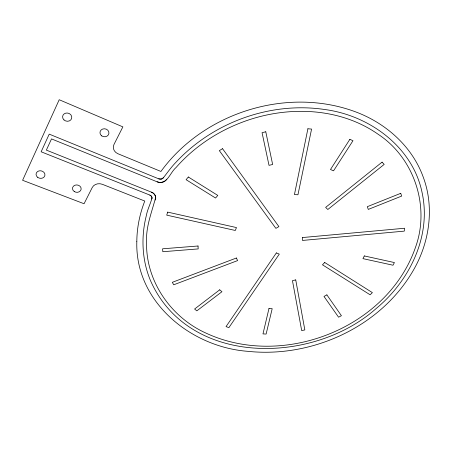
<?xml version="1.0" encoding="UTF-8"?>
<svg xmlns="http://www.w3.org/2000/svg" width="452" height="452" viewBox="0 0 452 452"><rect width="100%" height="100%" fill="white"/><g stroke="black" fill="none" stroke-linecap="round" stroke-linejoin="round"><path stroke-width="0.68" d="M151.804 198.993C152.663 198.123 150.719 194.772 151.872 197.078C151.962 197.349 152.008 197.637 152.008 197.919C150.499 203.92 147.38 209.57 146.301 215.745C140.905 237.04 141.951 260.12 150.437 280.477C188.535 367.086 312.925 364.674 376.047 308.631C409.162 281.313 431.366 236.888 422.275 193.524C413.394 147.572 369.951 115.571 325.186 109.576C270.742 101.304 213.028 122.142 175.743 162.511C171.025 167.342 167.217 172.958 163.025 178.201C162.652 178.529 162.217 178.772 161.754 178.935C160.788 179.274 159.703 179.229 158.759 178.845L49.223 134.137L41.138 151.787L149.861 195.089L151.301 196.089L149.861 195.089M155.302 200.05C156.725 196.908 154.573 193.219 151.465 192.162L46.353 150.109L51.517 138.911L157.126 181.823C159.494 182.794 162.308 182.636 164.522 181.331C169.528 177.811 171.568 171.314 176.207 167.342C193.981 147.092 217.05 131.724 242.215 122.232C286.031 105.565 338.96 106.825 378.211 134.312C414.292 158.076 430.242 206.604 415.546 247.187C387.494 328.559 282.342 369.143 205.457 332.858C170.658 316.988 145.521 280.652 146.584 241.922C145.787 226.395 152.008 211.773 155.697 197.208C155.431 194.874 153.595 192.981 151.465 192.162M163.607 177.557L161.46 179.026L158.759 178.845M166.811 179.252C164.703 182.246 160.443 183.218 157.126 181.823M136.82 241.487C134.939 301.942 191.038 347.136 247.82 351.323C312.699 358.227 382.098 326.304 414.303 268.618C429.801 240.939 434.468 206.479 423.004 176.478C411.851 146.115 385.596 123.057 355.679 111.893C287.212 86.315 203.739 112.542 160.929 171.461L117.961 153.748A7.853 6.955 4.7 0 1 113.977 144.487L122.871 126.876L59.206 99.734L22.6 180.291L84.061 203.745L92.253 187.512A7.661 6.531 4.7 0 1 102.35 184.309L144.77 201.038C139.758 213.903 136.916 227.661 136.82 241.487M302.541 237.543L302.478 240.441L404.28 231.13L404.585 228.249L302.541 237.543M307.897 128.78L294.444 194.558L297.958 194.772L311.581 129.069L307.897 128.78M268.98 308.496L262.979 333.904L266.121 334.062L272.189 308.682L268.98 308.496M167.72 212.124L166.703 215.135L235.322 230.475L236.464 227.571L167.72 212.124M364.295 255.934L362.95 258.64L393.02 265.222L394.41 262.555L364.295 255.934M349.876 139.318L330.485 169.5L333.553 170.828L352.972 140.725L349.876 139.318M276.364 252.917L226.04 326.61L228.887 327.638L279.291 254.12L276.364 252.917M188.337 177.003L186.1 179.698L215.559 198.027L217.802 195.417L188.337 177.003M324.728 262.499L322.468 264.804L370.126 294.8L372.375 292.619L324.728 262.499M382.07 162.144L325.643 207.383L327.819 209.491L384.177 164.409L382.07 162.144M219.723 289.822L194.597 309.021L196.84 310.852L221.943 291.715L219.723 289.822M222.537 148.685L219.333 150.646L275.878 228.367L278.907 226.61L222.537 148.685M326.875 294.873L323.988 296.427L338.576 317.208L341.413 315.705L326.875 294.873M400.732 193.32L367.312 206.683L368.301 209.406L401.642 196.089L400.732 193.32M236.407 258.007L172.336 282.308L173.692 284.805L237.616 260.584L236.407 258.007M265.782 131.781L262.058 132.685L269.013 165.353L272.641 164.471L265.782 131.781M295.738 279.907L292.45 280.641L301.693 330.615L304.834 329.915L295.738 279.907M198.032 246.001L162.59 248.803L162.822 251.724L198.179 248.916L198.032 246.001M37.589 177.269A4.486 3.78 11.7 0 0 44.878 175.523A4.486 3.78 11.7 0 0 39.036 170.884A4.486 3.78 11.7 0 0 37.589 177.269M74.252 191.529A4.356 3.695 7.2 0 0 81.145 189.19A4.356 3.695 7.2 0 0 75.077 185.184A4.356 3.695 7.2 0 0 74.252 191.529M101.706 135.871A4.503 4.006 8.4 0 0 108.904 133.453A4.503 4.006 8.4 0 0 102.751 129.012A4.503 4.006 8.4 0 0 101.706 135.871M63.986 119.927A4.639 4.102 14.9 0 0 71.659 118.39A4.639 4.102 14.9 0 0 65.93 113.096A4.639 4.102 14.9 0 0 63.986 119.927"/></g></svg>
